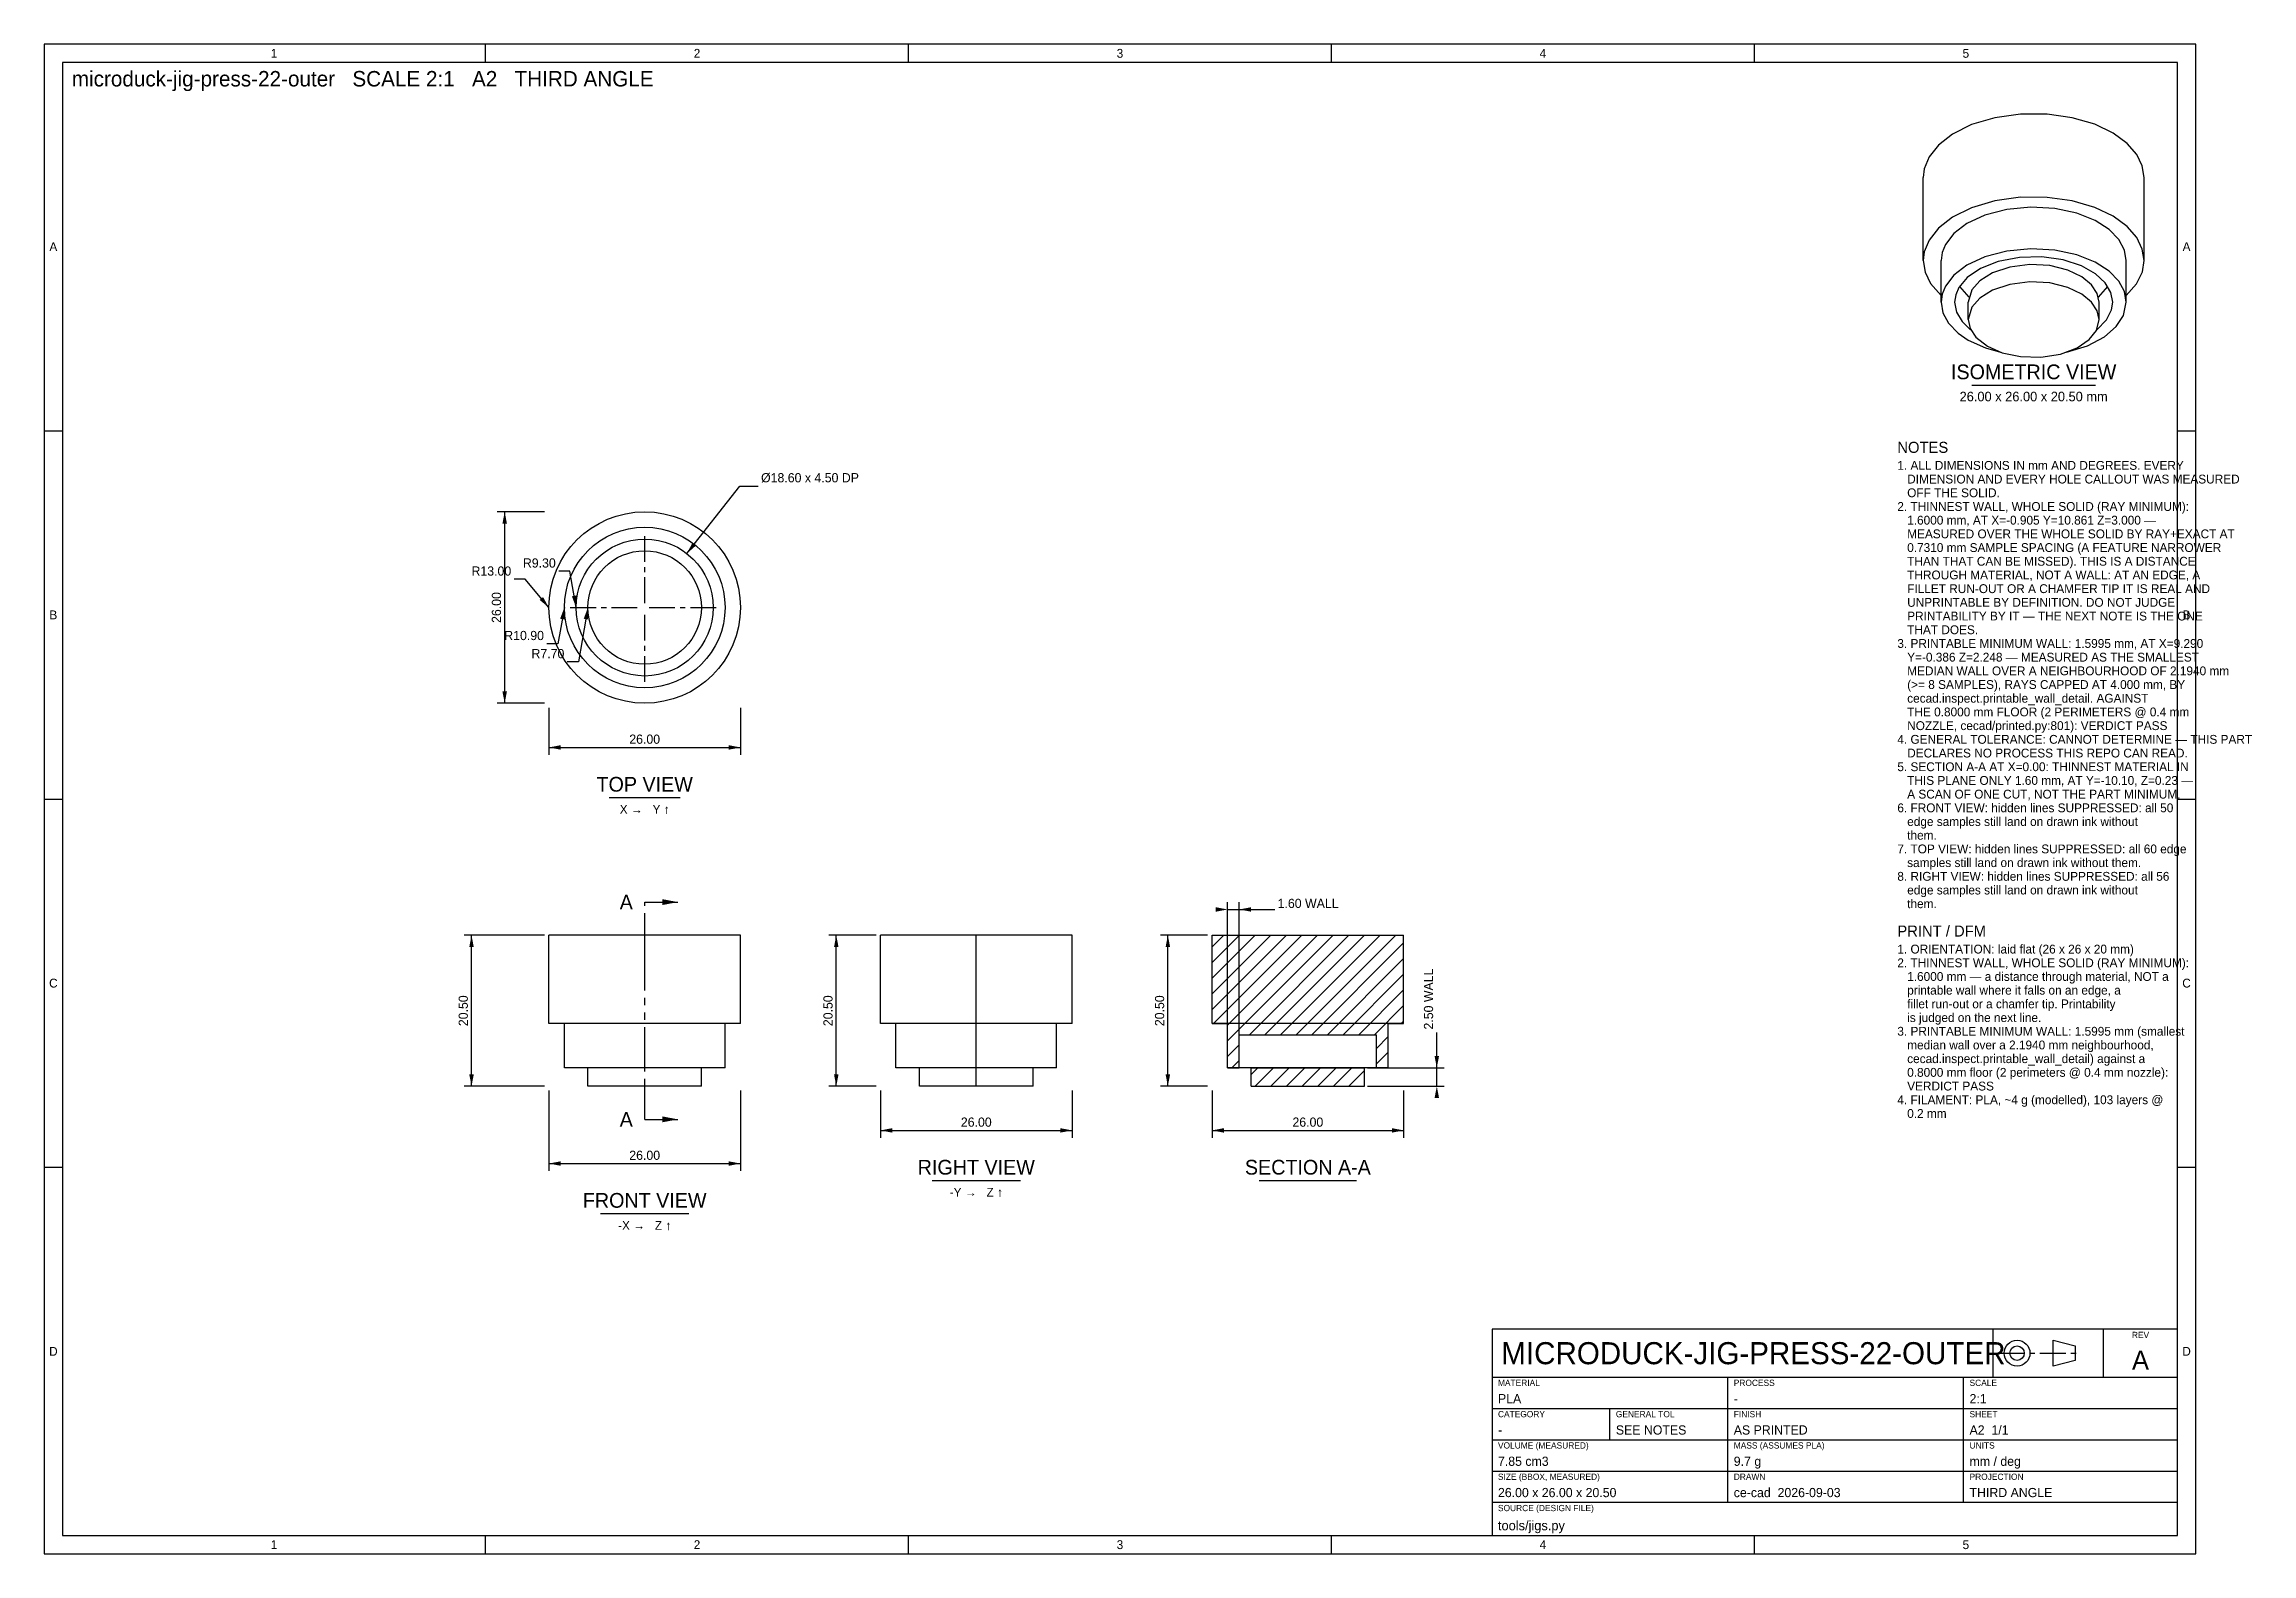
# Model space of a CAD drawing. Header units: millimetres. Extents: x 5 to 604, y 5 to 415.
import ezdxf
from ezdxf.enums import TextEntityAlignment as Align

# ---------------------------------------------------------------- set-up
doc = ezdxf.new("R2010")
doc.units = ezdxf.units.MM
doc.linetypes.add('CENTER', pattern=[11.2, 7, -1.4, 1.4, -1.4])
doc.linetypes.add('PHANTOM', pattern=[21, 11, -2, 2, -2, 2, -2])
for name, color, linetype in [('CENTER', 4, 'CENTER'), ('CUT', 1, 'PHANTOM'), ('CUTTHIN', 1, 'PHANTOM'), ('DIM', 3, 'CONTINUOUS'), ('FRAME', 7, 'CONTINUOUS'), ('HATCH', 5, 'CONTINUOUS'), ('SECTION', 7, 'CONTINUOUS'), ('TEXT', 3, 'CONTINUOUS'), ('TITLE', 7, 'CONTINUOUS'), ('VISIBLE', 7, 'CONTINUOUS')]:
    doc.layers.add(name, color=color, linetype=linetype)

msp = doc.modelspace()

# ---------------------------------------------------------------- linework, layer by layer
at = {"layer": 'CENTER'}
for p, q in [((168, 263.2), (168, 282.2)), ((147.8, 262), (166.8, 262)), ((168, 241.8), (168, 260.8)), ((169.2, 262), (188.2, 262)), ((535.5, 59.5), (557.75, 59.5))]:
    msp.add_line(p, q, dxfattribs=at)
at = {"layer": 'CUT'}
for p, q in [((168, 168), (168, 182)), ((168, 182), (177, 182)), ((168, 123), (168, 137)), ((168, 123), (177, 123))]:
    msp.add_line(p, q, dxfattribs=at)
for points in [[(177, 182), (172.8, 182.798), (172.8, 181.202)], [(177, 123), (172.8, 123.798), (172.8, 122.202)]]:
    msp.add_solid(points, dxfattribs=at)
at = {"layer": 'CUTTHIN'}
msp.add_line((168, 137), (168, 168), dxfattribs=at)
at = {"layer": 'DIM'}
for p, q in [((179.451303, 276.657), (193.782426, 295)), ((193.782426, 295), (198.782426, 295)), ((140.8, 288), (128, 288)), ((130, 236), (130, 288)), ((135.572124, 269.660444), (132.572124, 269.660444)), ((142, 262), (135.572124, 269.660444)), ((147.663518, 271.848078), (144.663518, 271.848078)), ((149.4, 262), (147.663518, 271.848078)), ((146.2, 262), (144.463518, 252.151922)), ((152.6, 262), (149.995277, 247.227884)), ((144.463518, 252.151922), (141.463518, 252.151922)), ((149.995277, 247.227884), (146.995277, 247.227884)), ((140.8, 236), (128, 236)), ((142, 234.8), (142, 222)), ((194, 234.8), (194, 222)), ((142, 224), (194, 224)), ((326.2, 138.666668), (326.2, 182)), ((326.2, 180), (329.4, 180)), ((329.4, 138.666668), (329.4, 182)), ((329.4, 180), (339, 180)), ((140.8, 173), (119, 173)), ((121, 132), (121, 173)), ((230.8, 173), (218, 173)), ((220, 132), (220, 173)), ((320.8, 173), (308, 173)), ((310, 132), (310, 173)), ((383, 137), (383, 146.6)), ((140.8, 132), (119, 132)), ((230.8, 132), (218, 132)), ((320.8, 132), (308, 132)), ((364.149999, 137), (385, 137)), ((364.149999, 132), (385, 132)), ((383, 132), (383, 137)), ((142, 130.8), (142, 109)), ((194, 130.8), (194, 109)), ((232, 130.8), (232, 118)), ((284, 130.8), (284, 118)), ((322, 130.8), (322, 118)), ((374, 130.8), (374, 118)), ((232, 120), (284, 120)), ((322, 120), (374, 120)), ((142, 111), (194, 111))]:
    msp.add_line(p, q, dxfattribs=at)
for points in [[(130, 288), (129.392, 284.8), (130.608, 284.8)], [(179.451303, 276.657), (181.900531, 278.804312), (180.94231, 279.552957)], [(142, 262), (140.408835, 264.842157), (139.477325, 264.060527)], [(149.4, 262), (149.443089, 265.256963), (148.245563, 265.045807)], [(146.2, 262), (145.045563, 258.954193), (146.243089, 258.743037)], [(152.6, 262), (151.445563, 258.954193), (152.643089, 258.743037)], [(130, 236), (130.608, 239.2), (129.392, 239.2)], [(142, 224), (145.2, 223.392), (145.2, 224.608)], [(194, 224), (190.8, 224.608), (190.8, 223.392)], [(326.2, 180), (323, 180.608), (323, 179.392)], [(329.4, 180), (332.6, 179.392), (332.6, 180.608)], [(121, 173), (120.392, 169.8), (121.608, 169.8)], [(220, 173), (219.392, 169.8), (220.608, 169.8)], [(310, 173), (309.392, 169.8), (310.608, 169.8)], [(383, 137), (383.608, 140.2), (382.392, 140.2)], [(121, 132), (121.608, 135.2), (120.392, 135.2)], [(220, 132), (220.608, 135.2), (219.392, 135.2)], [(310, 132), (310.608, 135.2), (309.392, 135.2)], [(383, 132), (382.392, 128.8), (383.608, 128.8)], [(232, 120), (235.2, 119.392), (235.2, 120.608)], [(284, 120), (280.8, 120.608), (280.8, 119.392)], [(322, 120), (325.2, 119.392), (325.2, 120.608)], [(374, 120), (370.8, 120.608), (370.8, 119.392)], [(142, 111), (145.2, 110.392), (145.2, 111.608)], [(194, 111), (190.8, 111.608), (190.8, 110.392)]]:
    msp.add_solid(points, dxfattribs=at)
at = {"layer": 'FRAME'}
for p, q in [((584, 410), (10, 410)), ((10, 410), (10, 10)), ((584, 10), (584, 410)), ((584, 66), (398, 66)), ((398, 66), (398, 10)), ((584, 10), (584, 66)), ((10, 10), (584, 10)), ((398, 10), (584, 10))]:
    msp.add_line(p, q, dxfattribs=at)
at = {"layer": 'HATCH'}
for p, q in [((322, 152.839613), (342.160387, 173)), ((322, 157.082254), (337.917746, 173)), ((322, 161.324895), (333.675105, 173)), ((322, 165.567535), (329.432465, 173)), ((322, 169.810176), (325.189824, 173)), ((322.403028, 149), (346.403028, 173)), ((326.2, 144.311691), (354.888309, 173)), ((326.2, 148.554332), (350.645668, 173)), ((332.12095, 145.99), (359.13095, 173)), ((336.36359, 145.99), (363.37359, 173)), ((340.606231, 145.99), (367.616231, 173)), ((344.848872, 145.99), (371.858872, 173)), ((349.091512, 145.99), (374, 170.898488)), ((353.334153, 145.99), (374, 166.655847)), ((357.576794, 145.99), (374, 162.413206)), ((361.819434, 145.99), (374, 158.170566)), ((366.062075, 145.99), (374, 153.927925)), ((366.6, 142.285284), (369.8, 145.485284)), ((373.314716, 149), (374, 149.685284)), ((326.2, 140.06905), (329.4, 143.26905)), ((327.37359, 137), (329.4, 139.02641)), ((366.6, 138.042644), (369.8, 141.242644)), ((332.6, 135.141128), (334.458872, 137)), ((333.701512, 132), (338.701512, 137)), ((337.944153, 132), (342.944153, 137)), ((342.186794, 132), (347.186794, 137)), ((346.429434, 132), (351.429434, 137)), ((350.672075, 132), (355.672075, 137)), ((354.914716, 132), (359.914716, 137)), ((359.157356, 132), (363.4, 136.242644)), ((363.399997, 132), (363.4, 132.000003)), ((369.799997, 137), (369.8, 137.000003))]:
    msp.add_line(p, q, dxfattribs=at)
at = {"layer": 'SECTION'}
for p, q in [((322, 149), (322, 173)), ((322, 173), (374, 173)), ((374, 149), (374, 173)), ((322, 149), (326.2, 149)), ((326.2, 137), (326.2, 149)), ((329.4, 145.99), (366.6, 145.99)), ((329.4, 137), (329.4, 145.99)), ((366.6, 137), (366.6, 145.99)), ((369.8, 149), (374, 149)), ((369.8, 137), (369.8, 149)), ((326.2, 137), (329.4, 137)), ((332.6, 132), (332.6, 137)), ((332.6, 137), (363.4, 137)), ((332.6, 132), (363.4, 132)), ((363.4, 132), (363.4, 137)), ((366.6, 137), (369.8, 137))]:
    msp.add_line(p, q, dxfattribs=at)
at = {"layer": 'TEXT'}
for p, q in [((528.2, 322.4), (561.8, 322.4)), ((158.4, 210.4), (177.6, 210.4)), ((246, 106.4), (270, 106.4)), ((334.8, 106.4), (361.2, 106.4)), ((156, 97.4), (180, 97.4))]:
    msp.add_line(p, q, dxfattribs=at)
at = {"layer": 'TITLE'}
for p, q in [((589, 415), (5, 415)), ((5, 415), (5, 5)), ((124.8, 410), (124.8, 415)), ((239.6, 410), (239.6, 415)), ((354.4, 410), (354.4, 415)), ((469.2, 410), (469.2, 415)), ((589, 5), (589, 415)), ((5, 310), (10, 310)), ((584, 310), (589, 310)), ((5, 210), (10, 210)), ((584, 210), (589, 210)), ((5, 110), (10, 110)), ((584, 110), (589, 110)), ((534, 53), (534, 66)), ((564, 53), (564, 66)), ((550.3, 56), (550.3, 63)), ((550.3, 63), (556.25, 61.46)), ((556.25, 61.46), (556.25, 57.54)), ((556.25, 57.54), (550.3, 56)), ((398, 53), (584, 53)), ((462, 19), (462, 53)), ((526, 19), (526, 53)), ((398, 44.5), (584, 44.5)), ((430, 36), (430, 44.5)), ((398, 36), (584, 36)), ((398, 27.5), (584, 27.5)), ((398, 19), (584, 19)), ((124.8, 5), (124.8, 10)), ((239.6, 5), (239.6, 10)), ((354.4, 5), (354.4, 10)), ((469.2, 5), (469.2, 10)), ((5, 5), (589, 5))]:
    msp.add_line(p, q, dxfattribs=at)
for radius in [3.5, 1.96]:
    msp.add_circle((540.5, 59.5), radius, dxfattribs=at)
at = {"layer": 'VISIBLE'}
for p, q in [((541.434933, 396), (534.443535, 395.014634)), ((548.630993, 395.9954), (541.434933, 396)), ((555.492081, 395.028564), (548.630993, 395.9954)), ((523.011367, 390.582296), (519.154536, 387.590803)), ((528.173348, 393.140561), (523.011367, 390.582296)), ((534.443535, 395.014634), (528.173348, 393.140561)), ((561.565635, 393.24156), (555.492081, 395.028564)), ((566.558671, 390.844416), (561.565635, 393.24156)), ((570.352801, 388.057082), (566.558671, 390.844416)), ((516.615942, 384.398016), (515.289576, 381.166599)), ((519.154536, 387.590803), (516.615942, 384.398016)), ((572.967057, 385.059495), (570.352801, 388.057082)), ((574.488032, 381.962603), (572.967057, 385.059495)), ((515.289576, 381.166599), (515.010046, 378.808068)), ((515.010046, 356.204965), (515.010046, 378.808068)), ((574.989954, 378.808068), (574.488032, 381.962603)), ((574.989954, 356.204965), (574.989954, 378.808068)), ((534.443535, 372.411531), (528.173348, 370.537458)), ((541.434933, 373.396897), (534.443535, 372.411531)), ((548.630993, 373.392298), (541.434933, 373.396897)), ((555.492081, 372.425462), (548.630993, 373.392298)), ((561.565635, 370.638457), (555.492081, 372.425462)), ((523.011367, 367.979193), (519.154536, 364.9877)), ((528.173348, 370.537458), (523.011367, 367.979193)), ((526.89976, 366.282557), (523.309387, 363.549114)), ((531.786561, 368.556717), (526.89976, 366.282557)), ((537.720174, 370.100965), (531.786561, 368.556717)), ((544.234945, 370.715961), (537.720174, 370.100965)), ((550.746592, 370.338483), (544.234945, 370.715961)), ((556.697143, 369.056283), (550.746592, 370.338483)), ((561.679882, 367.068878), (556.697143, 369.056283)), ((566.558671, 368.241313), (561.565635, 370.638457)), ((565.494132, 364.616918), (561.679882, 367.068878)), ((570.352801, 365.453979), (566.558671, 368.241313)), ((516.615942, 361.794913), (515.289576, 358.563497)), ((519.154536, 364.9877), (516.615942, 361.794913)), ((521.041938, 360.613425), (520.153191, 358.435686)), ((523.309387, 363.549114), (521.041938, 360.613425)), ((568.121049, 361.91196), (565.494132, 364.616918)), ((569.643772, 359.090377), (568.121049, 361.91196)), ((572.967057, 362.456392), (570.352801, 365.453979)), ((574.488032, 359.359501), (572.967057, 362.456392)), ((515.289576, 358.563497), (515.010046, 356.204965)), ((515.010046, 356.204965), (515.511968, 353.05043)), ((520.153191, 358.435686), (519.854577, 356.204965)), ((519.854577, 344.903414), (519.854577, 356.204965)), ((526.89976, 354.981006), (523.309387, 352.247563)), ((531.786561, 357.255165), (526.89976, 354.981006)), ((530.558037, 354.063452), (526.958136, 351.606158)), ((535.410306, 355.983831), (530.558037, 354.063452)), ((537.720174, 358.799413), (531.786561, 357.255165)), ((538.522251, 354.45281), (533.83899, 352.881843)), ((541.162354, 357.090315), (535.410306, 355.983831)), ((544.234945, 359.414409), (537.720174, 358.799413)), ((543.931846, 355.14049), (538.522251, 354.45281)), ((547.242474, 357.222241), (541.162354, 357.090315)), ((549.392758, 354.840513), (543.931846, 355.14049)), ((550.746592, 359.036931), (544.234945, 359.414409)), ((553.01589, 356.393042), (547.242474, 357.222241)), ((554.253406, 353.657624), (549.392758, 354.840513)), ((556.697143, 357.754732), (550.746592, 359.036931)), ((557.963232, 354.773297), (553.01589, 356.393042)), ((558.083808, 351.839985), (554.253406, 353.657624)), ((561.679882, 355.767327), (556.697143, 357.754732)), ((561.790014, 352.614545), (557.963232, 354.773297)), ((565.494132, 353.315367), (561.679882, 355.767327)), ((570.145423, 356.204965), (569.643772, 359.090377)), ((570.145423, 344.903414), (570.145423, 356.204965)), ((574.989954, 356.204965), (574.488032, 359.359501)), ((574.525146, 353.168351), (574.989954, 356.204965)), ((515.511968, 353.05043), (517.032943, 349.953538)), ((517.032943, 349.953538), (519.854577, 346.769128)), ((521.041938, 349.311873), (520.153191, 347.134134)), ((523.309387, 352.247563), (521.041938, 349.311873)), ((524.694279, 348.902034), (523.834754, 346.930033)), ((526.958136, 351.606158), (524.694279, 348.902034)), ((524.837538, 349.136787), (527.399186, 346.287304)), ((528.205299, 348.243681), (527.23672, 344.903414)), ((530.350758, 350.703812), (528.205299, 348.243681)), ((533.83899, 352.881843), (530.350758, 350.703812)), ((533.83899, 348.172863), (530.350758, 345.994832)), ((538.522251, 349.74383), (533.83899, 348.172863)), ((543.931846, 350.43151), (538.522251, 349.74383)), ((549.392758, 350.131533), (543.931846, 350.43151)), ((554.253406, 348.948644), (549.392758, 350.131533)), ((558.083808, 347.131006), (554.253406, 348.948644)), ((560.73562, 349.661718), (558.083808, 351.839985)), ((562.262325, 347.321834), (560.73562, 349.661718)), ((564.428528, 350.157665), (561.790014, 352.614545)), ((562.600814, 346.287304), (565.162462, 349.136787)), ((565.952988, 347.565585), (564.428528, 350.157665)), ((568.121049, 350.610409), (565.494132, 353.315367)), ((566.454351, 344.903414), (565.952988, 347.565585)), ((569.643772, 347.788825), (568.121049, 350.610409)), ((570.145423, 344.903414), (569.643772, 347.788825)), ((570.145423, 346.769128), (572.955221, 349.935916)), ((572.955221, 349.935916), (574.525146, 353.168351)), ((520.153191, 347.134134), (519.854577, 344.903414)), ((519.854577, 344.903414), (520.356228, 342.018002)), ((520.356228, 342.018002), (521.878951, 339.196418)), ((523.834754, 346.930033), (523.545649, 344.903414)), ((523.545649, 344.903414), (524.047012, 342.241242)), ((524.047012, 342.241242), (525.571472, 339.649162)), ((527.23672, 340.194434), (527.23672, 344.903414)), ((528.205299, 343.534701), (527.23672, 340.194434)), ((530.350758, 345.994832), (528.205299, 343.534701)), ((560.73562, 344.952738), (558.083808, 347.131006)), ((562.262325, 342.612854), (560.73562, 344.952738)), ((562.76328, 344.903414), (562.262325, 347.321834)), ((562.76328, 340.194434), (562.262325, 342.612854)), ((562.76328, 340.194434), (562.76328, 344.903414)), ((564.762844, 340.082654), (566.151134, 342.828265)), ((566.151134, 342.828265), (566.454351, 344.903414)), ((569.355967, 341.294205), (570.145423, 344.903414)), ((521.878951, 339.196418), (524.505868, 336.491461)), ((524.505868, 336.491461), (527.219501, 334.637838)), ((525.571472, 339.649162), (527.896374, 337.425554)), ((527.23672, 340.194434), (527.737675, 337.776014)), ((527.737675, 337.776014), (529.26438, 335.43613)), ((560.073775, 334.76871), (562.014225, 337.247668)), ((562.014225, 337.247668), (562.76328, 340.194434)), ((562.103626, 337.425554), (564.762844, 340.082654)), ((564.198577, 335.527791), (567.4276, 338.338481)), ((567.4276, 338.338481), (569.355967, 341.294205)), ((527.219501, 334.637838), (531.911353, 332.507452)), ((529.26438, 335.43613), (532.439464, 332.942605)), ((531.911353, 332.507452), (536.043805, 331.337785)), ((532.439464, 332.942605), (536.447992, 331.205602)), ((536.447992, 331.205602), (541.438318, 330.14707)), ((541.438318, 330.14707), (546.937696, 330)), ((546.937696, 330), (552.275228, 330.838417)), ((552.275228, 330.838417), (556.794407, 332.525751)), ((553.956195, 331.337785), (559.646031, 333.102481)), ((556.794407, 332.525751), (560.073775, 334.76871)), ((559.646031, 333.102481), (564.198577, 335.527791)), ((194, 173), (142, 173)), ((142, 149), (142, 173)), ((194, 149), (194, 173)), ((258, 173), (232, 173)), ((232, 149), (232, 173)), ((284, 173), (258, 173)), ((258, 149), (258, 173)), ((284, 149), (284, 173)), ((194, 149), (142, 149)), ((146.2, 137), (146.2, 149)), ((189.8, 137), (189.8, 149)), ((258, 149), (232, 149)), ((236.2, 137), (236.2, 149)), ((284, 149), (258, 149)), ((258, 137), (258, 149)), ((279.8, 137), (279.8, 149)), ((374, 149), (322, 149)), ((189.8, 137), (146.2, 137)), ((152.6, 132), (152.6, 137)), ((183.4, 132), (152.6, 132)), ((183.4, 132), (183.4, 137)), ((258, 137), (236.2, 137)), ((242.6, 132), (242.6, 137)), ((258, 132), (242.6, 132)), ((279.8, 137), (258, 137)), ((258, 132), (258, 137)), ((273.4, 132), (258, 132)), ((273.4, 132), (273.4, 137)), ((369.8, 137), (326.2, 137))]:
    msp.add_line(p, q, dxfattribs=at)
for radius in [26, 21.8, 18.6, 15.4]:
    msp.add_circle((168, 262), radius, dxfattribs=at)

# ---------------------------------------------------------------- texts
at = {"layer": 'TEXT'}
for s, height, p in [('microduck-jig-press-22-outer   SCALE 2:1   A2   THIRD ANGLE', 4.2, (12.5, 403.5)), ('NOTES', 3, (508, 304)), ('1. ALL DIMENSIONS IN mm AND DEGREES. EVERY', 2.4, (508, 299.4)), ('Ø18.60 x 4.50 DP', 2.5, (199.582426, 296)), ('   OFF THE SOLID.', 2.4, (508, 291.96)), ('   DIMENSION AND EVERY HOLE CALLOUT WAS MEASURED', 2.4, (508, 295.68)), ('2. THINNEST WALL, WHOLE SOLID (RAY MINIMUM):', 2.4, (508, 288.24)), ('   1.6000 mm, AT X=-0.905 Y=10.861 Z=3.000 —', 2.4, (508, 284.52)), ('   MEASURED OVER THE WHOLE SOLID BY RAY+EXACT AT', 2.4, (508, 280.8)), ('   THAN THAT CAN BE MISSED). THIS IS A DISTANCE', 2.4, (508, 273.36)), ('   0.7310 mm SAMPLE SPACING (A FEATURE NARROWER', 2.4, (508, 277.08)), ('   THROUGH MATERIAL, NOT A WALL: AT AN EDGE, A', 2.4, (508, 269.64)), ('   UNPRINTABLE BY DEFINITION. DO NOT JUDGE', 2.4, (508, 262.2)), ('   FILLET RUN-OUT OR A CHAMFER TIP IT IS REAL AND', 2.4, (508, 265.92)), ('   PRINTABILITY BY IT — THE NEXT NOTE IS THE ONE', 2.4, (508, 258.48)), ('3. PRINTABLE MINIMUM WALL: 1.5995 mm, AT X=9.290', 2.4, (508, 251.04)), ('   THAT DOES.', 2.4, (508, 254.76)), ('   Y=-0.386 Z=2.248 — MEASURED AS THE SMALLEST', 2.4, (508, 247.32)), ('   MEDIAN WALL OVER A NEIGHBOURHOOD OF 2.1940 mm', 2.4, (508, 243.6)), ('   (>= 8 SAMPLES), RAYS CAPPED AT 4.000 mm, BY', 2.4, (508, 239.88)), ('   THE 0.8000 mm FLOOR (2 PERIMETERS @ 0.4 mm', 2.4, (508, 232.44)), ('   cecad.inspect.printable_wall_detail. AGAINST', 2.4, (508, 236.16)), ('   NOZZLE, cecad/printed.py:801): VERDICT PASS', 2.4, (508, 228.72)), ('4. GENERAL TOLERANCE: CANNOT DETERMINE — THIS PART', 2.4, (508, 225)), ('   DECLARES NO PROCESS THIS REPO CAN READ.', 2.4, (508, 221.28)), ('5. SECTION A-A AT X=0.00: THINNEST MATERIAL IN', 2.4, (508, 217.56)), ('   THIS PLANE ONLY 1.60 mm, AT Y=-10.10, Z=0.23 —', 2.4, (508, 213.84)), ('   A SCAN OF ONE CUT, NOT THE PART MINIMUM.', 2.4, (508, 210.12)), ('6. FRONT VIEW: hidden lines SUPPRESSED: all 50', 2.4, (508, 206.4)), ('   edge samples still land on drawn ink without', 2.4, (508, 202.68)), ('7. TOP VIEW: hidden lines SUPPRESSED: all 60 edge', 2.4, (508, 195.24)), ('   them.', 2.4, (508, 198.96)), ('   samples still land on drawn ink without them.', 2.4, (508, 191.52)), ('8. RIGHT VIEW: hidden lines SUPPRESSED: all 56', 2.4, (508, 187.8)), ('   edge samples still land on drawn ink without', 2.4, (508, 184.08)), ('1.60 WALL', 2.5, (339.8, 180.4)), ('   them.', 2.4, (508, 180.36)), ('PRINT / DFM', 3, (508, 172.64)), ('1. ORIENTATION: laid flat (26 x 26 x 20 mm)', 2.4, (508, 168.04)), ('2. THINNEST WALL, WHOLE SOLID (RAY MINIMUM):', 2.4, (508, 164.32)), ('   1.6000 mm — a distance through material, NOT a', 2.4, (508, 160.6)), ('   printable wall where it falls on an edge, a', 2.4, (508, 156.88)), ('   fillet run-out or a chamfer tip. Printability', 2.4, (508, 153.16)), ('   is judged on the next line.', 2.4, (508, 149.44)), ('3. PRINTABLE MINIMUM WALL: 1.5995 mm (smallest', 2.4, (508, 145.72)), ('   median wall over a 2.1940 mm neighbourhood,', 2.4, (508, 142)), ('   cecad.inspect.printable_wall_detail) against a', 2.4, (508, 138.28)), ('   VERDICT PASS', 2.4, (508, 130.84)), ('   0.8000 mm floor (2 perimeters @ 0.4 mm nozzle):', 2.4, (508, 134.56)), ('4. FILAMENT: PLA, ~4 g (modelled), 103 layers @', 2.4, (508, 127.12)), ('   0.2 mm', 2.4, (508, 123.4)), ('PLA', 2.5, (399.6, 45.9)), ('2:1', 2.5, (527.6, 45.9)), ('-', 2.5, (463.6, 45.9)), ('-', 2.5, (399.6, 37.4)), ('SEE NOTES', 2.5, (431.6, 37.4)), ('AS PRINTED', 2.5, (463.6, 37.4)), ('A2  1/1', 2.5, (527.6, 37.4)), ('7.85 cm3', 2.5, (399.6, 28.9)), ('9.7 g', 2.5, (463.6, 28.9)), ('mm / deg', 2.5, (527.6, 28.9)), ('26.00 x 26.00 x 20.50', 2.5, (399.6, 20.4)), ('ce-cad  2026-09-03', 2.5, (463.6, 20.4)), ('THIRD ANGLE', 2.5, (527.6, 20.4)), ('tools/jigs.py', 2.6, (399.6, 11.4))]:
    msp.add_text(s, height=height, dxfattribs=at).set_placement(p)
for s, height, p in [('ISOMETRIC VIEW', 4, (545, 324)), ('26.00 x 26.00 x 20.50 mm', 2.6, (545, 318)), ('26.00', 2.5, (168, 225)), ('TOP VIEW', 4, (168, 212)), ('X →   Y ↑', 2.4, (168, 206)), ('26.00', 2.5, (258, 121)), ('26.00', 2.5, (348, 121)), ('26.00', 2.5, (168, 112)), ('RIGHT VIEW', 4, (258, 108)), ('SECTION A-A', 4, (348, 108)), ('FRONT VIEW', 4, (168, 99)), ('-Y →   Z ↑', 2.4, (258, 102)), ('-X →   Z ↑', 2.4, (168, 93)), ('A', 5.2, (574, 55))]:
    msp.add_text(s, height=height, dxfattribs=at).set_placement(p, align=Align.CENTER)
for s, p in [('R13.00', (131.772124, 270.660444)), ('R9.30', (143.863518, 272.848078)), ('R10.90', (140.663518, 253.151922)), ('R7.70', (146.195277, 248.227884))]:
    msp.add_text(s, height=2.5, dxfattribs=at).set_placement(p, align=Align.RIGHT)
for s, p in [('26.00', (129, 262)), ('20.50', (120, 152.5)), ('20.50', (219, 152.5)), ('20.50', (309, 152.5))]:
    msp.add_text(s, height=2.5, rotation=90, dxfattribs=at).set_placement(p, align=Align.CENTER)
for p in [(163, 182), (163, 123)]:
    msp.add_text('A', height=4, dxfattribs=at).set_placement(p, align=Align.MIDDLE_CENTER)
msp.add_text('2.50 WALL', height=2.5, rotation=90, dxfattribs=at).set_placement((382, 147.4))
msp.add_text('MICRODUCK-JIG-PRESS-22-OUTER', height=6, dxfattribs=at).set_placement((400.5, 59.5), align=Align.MIDDLE_LEFT)
at = {"layer": 'TITLE'}
for s, p in [('1', (67.4, 412.5)), ('2', (182.2, 412.5)), ('3', (297, 412.5)), ('4', (411.8, 412.5)), ('5', (526.6, 412.5)), ('A', (7.5, 360)), ('A', (586.5, 360)), ('B', (7.5, 260)), ('B', (586.5, 260)), ('C', (7.5, 160)), ('C', (586.5, 160)), ('D', (7.5, 60)), ('D', (586.5, 60)), ('1', (67.4, 7.5)), ('2', (182.2, 7.5)), ('3', (297, 7.5)), ('4', (411.8, 7.5)), ('5', (526.6, 7.5))]:
    msp.add_text(s, height=2.4, dxfattribs=at).set_placement(p, align=Align.MIDDLE_CENTER)
msp.add_text('REV', height=1.7, dxfattribs=at).set_placement((574, 63.6), align=Align.CENTER)
for s, p in [('MATERIAL', (399.6, 50.6)), ('PROCESS', (463.6, 50.6)), ('SCALE', (527.6, 50.6)), ('CATEGORY', (399.6, 42.1)), ('GENERAL TOL', (431.6, 42.1)), ('FINISH', (463.6, 42.1)), ('SHEET', (527.6, 42.1)), ('VOLUME (MEASURED)', (399.6, 33.6)), ('MASS (ASSUMES PLA)', (463.6, 33.6)), ('UNITS', (527.6, 33.6)), ('SIZE (BBOX, MEASURED)', (399.6, 25.1)), ('DRAWN', (463.6, 25.1)), ('PROJECTION', (527.6, 25.1)), ('SOURCE (DESIGN FILE)', (399.6, 16.6))]:
    msp.add_text(s, height=1.7, dxfattribs=at).set_placement(p)

doc.saveas('drawing.dxf')
